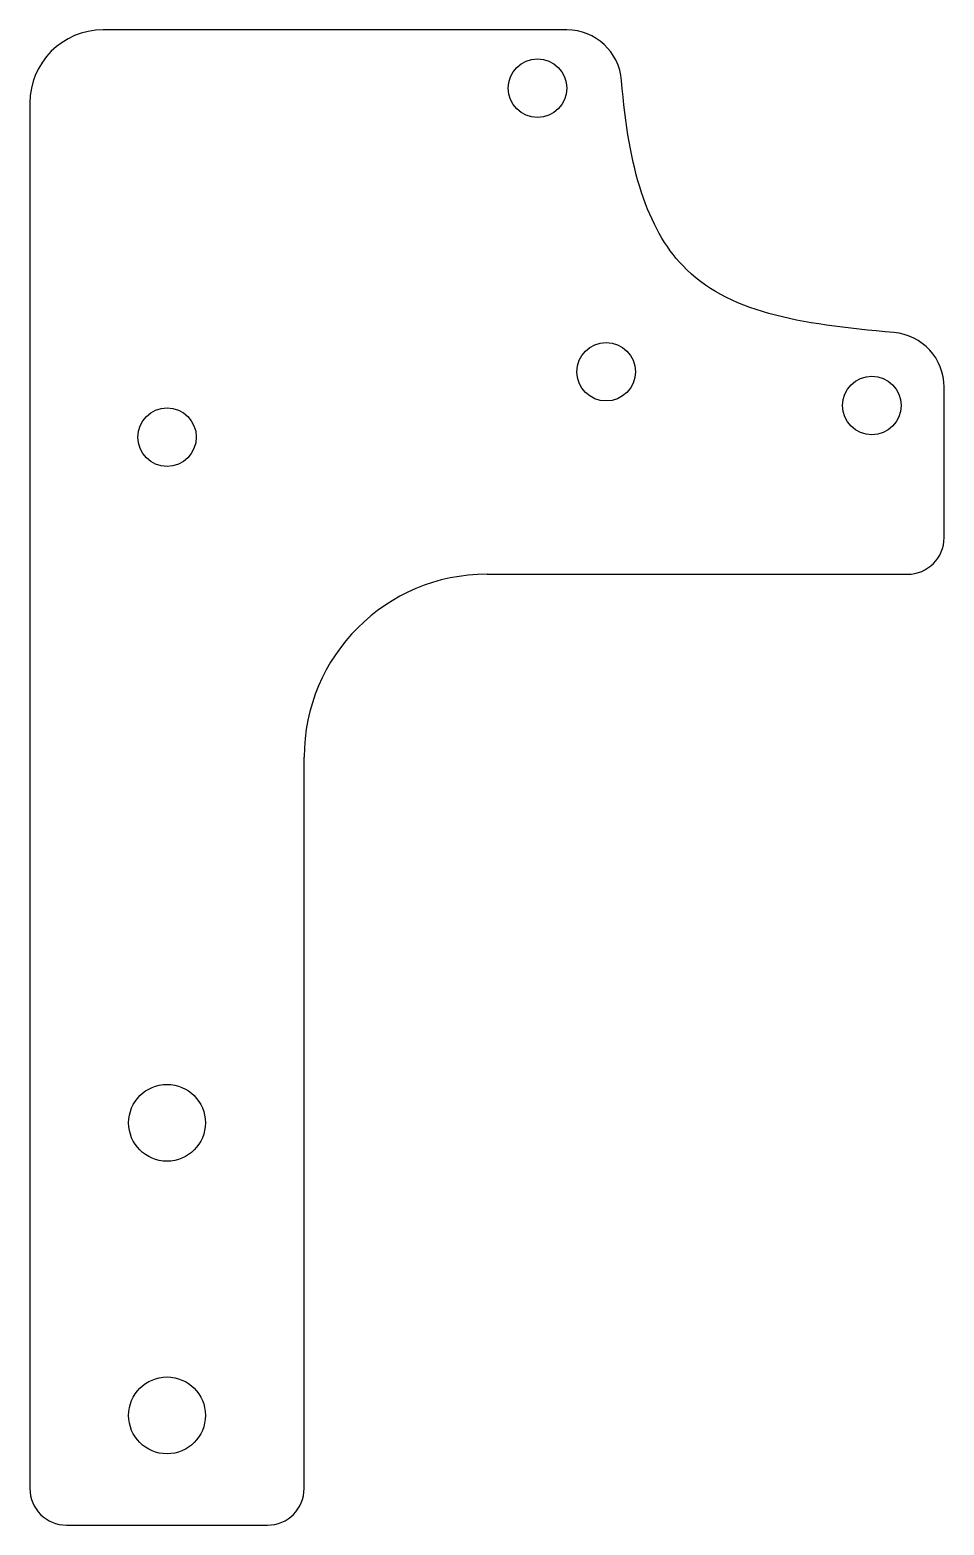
# Model space of a CAD drawing. Header units: millimetres. Extents: x -54.8 to -4.8, y -65.3 to 16.4.
import ezdxf

# ---------------------------------------------------------------- set-up
doc = ezdxf.new("R2010")
doc.units = ezdxf.units.MM

msp = doc.modelspace()

# ---------------------------------------------------------------- linework, layer by layer
at = {"color": 7, "linetype": 'Continuous', "lineweight": 25}
for p, q in [((-25.479, 16.446), (-50.848, 16.446)), ((-54.848, 12.446), (-54.848, -63.322)), ((-4.848, -11.322), (-4.848, -3.091)), ((-29.848, -13.322), (-6.848, -13.322)), ((-39.848, -63.322), (-39.848, -23.322)), ((-52.848, -65.322), (-41.848, -65.322))]:
    msp.add_line(p, q, dxfattribs=at)
for centre, radius in [((-27.085, 13.255), 1.6), ((-23.333, -2.247), 1.6), ((-8.796, -4.097), 1.6), ((-47.348, -5.822), 1.6), ((-47.348, -43.322), 2.1), ((-47.348, -59.322), 2.1)]:
    msp.add_circle(centre, radius, dxfattribs=at)
for centre, radius, start, end in [((-50.848, 12.446), 4, 90, 180), ((-25.479, 13.446), 3, 4.52015, 90), ((-7.848, -3.091), 3, 0, 85.06219), ((-6.848, -11.322), 2, 270, 0), ((-29.848, -23.322), 10, 90, 180), ((-52.848, -63.322), 2, 180, 270), ((-41.848, -63.322), 2, 270, 0)]:
    msp.add_arc(centre, radius, start, end, dxfattribs=at)
msp.add_open_spline([(-7.59, -0.103), (-12.855, 0.352), (-19.766, 1.507), (-22.103, 8.807), (-22.489, 13.682)], degree=3, knots=[0.0791619, 0.0791619, 0.0791619, 0.0791619, 0.5554641, 0.9328078, 0.9328078, 0.9328078, 0.9328078], dxfattribs=at)

doc.saveas('drawing.dxf')
